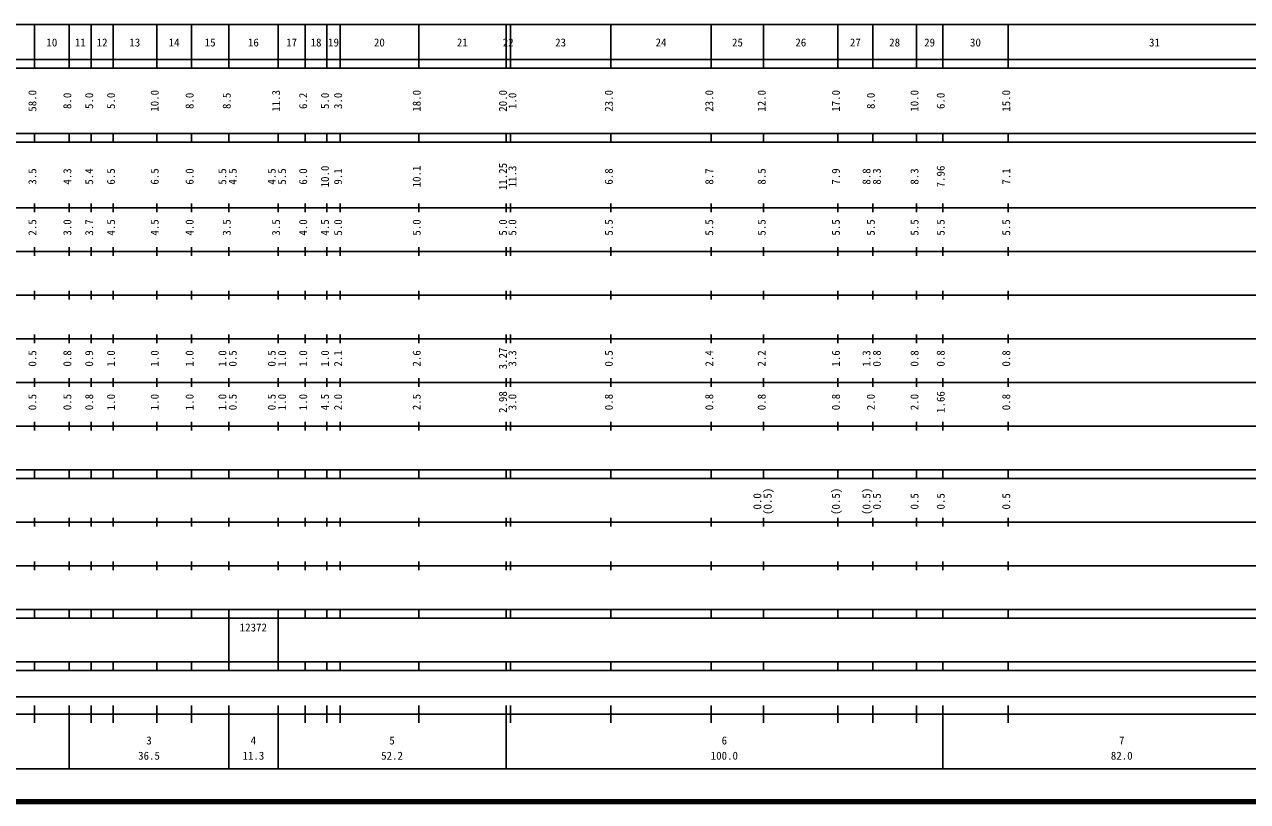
# Model space of a CAD drawing. Units: millimetres, scale not verified. Extents: x 40000 to 680000, y 20000 to 380000.
# Drawn here: x 257725 to 537807, y 20000 to 198000 of the extents above; entities that cross this region are included whole.
import ezdxf
from ezdxf.enums import TextEntityAlignment as Align

# ---------------------------------------------------------------- set-up
doc = ezdxf.new("R2010")
doc.units = ezdxf.units.MM
doc.header["$LTSCALE"] = 1000
doc.layers.add('M-TTL', color=2, linetype='Continuous', lineweight=140)
doc.layers.add('M-TTL-BAND', color=7, linetype='Continuous', lineweight=25)
doc.styles.add('ＭＳ ゴシック', font='')
doc.styles.get('ＭＳ ゴシック').set_extended_font_data('MS Gothic')

msp = doc.modelspace()

# ---------------------------------------------------------------- linework, layer by layer
at = {"layer": 'M-TTL'}
msp.add_line((40000, 20000), (680000, 20000), dxfattribs=at)
at = {"layer": 'M-TTL-BAND'}
for p, q in [((68000, 198000), (579000, 198000)), ((260000, 188000), (260000, 198000)), ((268000, 188000), (268000, 198000)), ((273000, 188000), (273000, 198000)), ((278000, 188000), (278000, 198000)), ((288000, 188000), (288000, 198000)), ((296000, 188000), (296000, 198000)), ((304500, 188000), (304500, 198000)), ((315800, 188000), (315800, 198000)), ((322000, 188000), (322000, 198000)), ((327000, 188000), (327000, 198000)), ((330000, 188000), (330000, 198000)), ((348000, 188000), (348000, 198000)), ((368000, 188000), (368000, 198000)), ((369000, 188000), (369000, 198000)), ((392000, 188000), (392000, 198000)), ((415000, 188000), (415000, 198000)), ((427000, 188000), (427000, 198000)), ((444000, 188000), (444000, 198000)), ((452000, 188000), (452000, 198000)), ((462000, 188000), (462000, 198000)), ((468000, 188000), (468000, 198000)), ((483000, 188000), (483000, 198000)), ((40000, 190000), (579000, 190000)), ((40000, 188000), (579000, 188000)), ((40000, 173000), (579000, 173000)), ((40000, 171000), (579000, 171000)), ((260000, 171000), (260000, 173000)), ((268000, 171000), (268000, 173000)), ((273000, 171000), (273000, 173000)), ((278000, 171000), (278000, 173000)), ((288000, 171000), (288000, 173000)), ((296000, 171000), (296000, 173000)), ((304500, 171000), (304500, 173000)), ((315800, 171000), (315800, 173000)), ((322000, 171000), (322000, 173000)), ((327000, 171000), (327000, 173000)), ((330000, 171000), (330000, 173000)), ((348000, 171000), (348000, 173000)), ((368000, 171000), (368000, 173000)), ((369000, 171000), (369000, 173000)), ((392000, 171000), (392000, 173000)), ((415000, 171000), (415000, 173000)), ((427000, 171000), (427000, 173000)), ((444000, 171000), (444000, 173000)), ((452000, 171000), (452000, 173000)), ((462000, 171000), (462000, 173000)), ((468000, 171000), (468000, 173000)), ((483000, 171000), (483000, 173000)), ((260000, 155000), (260000, 157000)), ((268000, 155000), (268000, 157000)), ((273000, 155000), (273000, 157000)), ((278000, 155000), (278000, 157000)), ((288000, 155000), (288000, 157000)), ((296000, 155000), (296000, 157000)), ((304500, 155000), (304500, 157000)), ((315800, 155000), (315800, 157000)), ((322000, 155000), (322000, 157000)), ((327000, 155000), (327000, 157000)), ((330000, 155000), (330000, 157000)), ((348000, 155000), (348000, 157000)), ((368000, 155000), (368000, 157000)), ((369000, 155000), (369000, 157000)), ((392000, 155000), (392000, 157000)), ((415000, 155000), (415000, 157000)), ((427000, 155000), (427000, 157000)), ((444000, 155000), (444000, 157000)), ((452000, 155000), (452000, 157000)), ((462000, 155000), (462000, 157000)), ((468000, 155000), (468000, 157000)), ((483000, 155000), (483000, 157000)), ((40000, 156000), (579000, 156000)), ((46000, 146000), (579000, 146000)), ((260000, 145000), (260000, 147000)), ((268000, 145000), (268000, 147000)), ((273000, 145000), (273000, 147000)), ((278000, 145000), (278000, 147000)), ((288000, 145000), (288000, 147000)), ((296000, 145000), (296000, 147000)), ((304500, 145000), (304500, 147000)), ((315800, 145000), (315800, 147000)), ((322000, 145000), (322000, 147000)), ((327000, 145000), (327000, 147000)), ((330000, 145000), (330000, 147000)), ((348000, 145000), (348000, 147000)), ((368000, 145000), (368000, 147000)), ((369000, 145000), (369000, 147000)), ((392000, 145000), (392000, 147000)), ((415000, 145000), (415000, 147000)), ((427000, 145000), (427000, 147000)), ((444000, 145000), (444000, 147000)), ((452000, 145000), (452000, 147000)), ((462000, 145000), (462000, 147000)), ((468000, 145000), (468000, 147000)), ((483000, 145000), (483000, 147000)), ((52000, 136000), (579000, 136000)), ((260000, 135000), (260000, 137000)), ((268000, 135000), (268000, 137000)), ((273000, 135000), (273000, 137000)), ((278000, 135000), (278000, 137000)), ((288000, 135000), (288000, 137000)), ((296000, 135000), (296000, 137000)), ((304500, 135000), (304500, 137000)), ((315800, 135000), (315800, 137000)), ((322000, 135000), (322000, 137000)), ((327000, 135000), (327000, 137000)), ((330000, 135000), (330000, 137000)), ((348000, 135000), (348000, 137000)), ((368000, 135000), (368000, 137000)), ((369000, 135000), (369000, 137000)), ((392000, 135000), (392000, 137000)), ((415000, 135000), (415000, 137000)), ((427000, 135000), (427000, 137000)), ((444000, 135000), (444000, 137000)), ((452000, 135000), (452000, 137000)), ((462000, 135000), (462000, 137000)), ((468000, 135000), (468000, 137000)), ((483000, 135000), (483000, 137000)), ((260000, 125000), (260000, 127000)), ((268000, 125000), (268000, 127000)), ((273000, 125000), (273000, 127000)), ((278000, 125000), (278000, 127000)), ((288000, 125000), (288000, 127000)), ((296000, 125000), (296000, 127000)), ((304500, 125000), (304500, 127000)), ((315800, 125000), (315800, 127000)), ((322000, 125000), (322000, 127000)), ((327000, 125000), (327000, 127000)), ((330000, 125000), (330000, 127000)), ((348000, 125000), (348000, 127000)), ((368000, 125000), (368000, 127000)), ((369000, 125000), (369000, 127000)), ((392000, 125000), (392000, 127000)), ((415000, 125000), (415000, 127000)), ((427000, 125000), (427000, 127000)), ((444000, 125000), (444000, 127000)), ((452000, 125000), (452000, 127000)), ((462000, 125000), (462000, 127000)), ((468000, 125000), (468000, 127000)), ((483000, 125000), (483000, 127000)), ((46000, 126000), (579000, 126000)), ((52000, 116000), (579000, 116000)), ((260000, 115000), (260000, 117000)), ((268000, 115000), (268000, 117000)), ((273000, 115000), (273000, 117000)), ((278000, 115000), (278000, 117000)), ((288000, 115000), (288000, 117000)), ((296000, 115000), (296000, 117000)), ((304500, 115000), (304500, 117000)), ((315800, 115000), (315800, 117000)), ((322000, 115000), (322000, 117000)), ((327000, 115000), (327000, 117000)), ((330000, 115000), (330000, 117000)), ((348000, 115000), (348000, 117000)), ((368000, 115000), (368000, 117000)), ((369000, 115000), (369000, 117000)), ((392000, 115000), (392000, 117000)), ((415000, 115000), (415000, 117000)), ((427000, 115000), (427000, 117000)), ((444000, 115000), (444000, 117000)), ((452000, 115000), (452000, 117000)), ((462000, 115000), (462000, 117000)), ((468000, 115000), (468000, 117000)), ((483000, 115000), (483000, 117000)), ((260000, 105000), (260000, 107000)), ((268000, 105000), (268000, 107000)), ((273000, 105000), (273000, 107000)), ((278000, 105000), (278000, 107000)), ((288000, 105000), (288000, 107000)), ((296000, 105000), (296000, 107000)), ((304500, 105000), (304500, 107000)), ((315800, 105000), (315800, 107000)), ((322000, 105000), (322000, 107000)), ((327000, 105000), (327000, 107000)), ((330000, 105000), (330000, 107000)), ((348000, 105000), (348000, 107000)), ((368000, 105000), (368000, 107000)), ((369000, 105000), (369000, 107000)), ((392000, 105000), (392000, 107000)), ((415000, 105000), (415000, 107000)), ((427000, 105000), (427000, 107000)), ((444000, 105000), (444000, 107000)), ((452000, 105000), (452000, 107000)), ((462000, 105000), (462000, 107000)), ((468000, 105000), (468000, 107000)), ((483000, 105000), (483000, 107000)), ((46000, 106000), (579000, 106000)), ((40000, 96000), (579000, 96000)), ((260000, 94000), (260000, 96000)), ((268000, 94000), (268000, 96000)), ((273000, 94000), (273000, 96000)), ((278000, 94000), (278000, 96000)), ((288000, 94000), (288000, 96000)), ((296000, 94000), (296000, 96000)), ((304500, 94000), (304500, 96000)), ((315800, 94000), (315800, 96000)), ((322000, 94000), (322000, 96000)), ((327000, 94000), (327000, 96000)), ((330000, 94000), (330000, 96000)), ((348000, 94000), (348000, 96000)), ((368000, 94000), (368000, 96000)), ((369000, 94000), (369000, 96000)), ((392000, 94000), (392000, 96000)), ((415000, 94000), (415000, 96000)), ((427000, 94000), (427000, 96000)), ((444000, 94000), (444000, 96000)), ((452000, 94000), (452000, 96000)), ((462000, 94000), (462000, 96000)), ((468000, 94000), (468000, 96000)), ((483000, 94000), (483000, 96000)), ((40000, 94000), (579000, 94000)), ((260000, 83000), (260000, 85000)), ((268000, 83000), (268000, 85000)), ((273000, 83000), (273000, 85000)), ((278000, 83000), (278000, 85000)), ((288000, 83000), (288000, 85000)), ((296000, 83000), (296000, 85000)), ((304500, 83000), (304500, 85000)), ((315800, 83000), (315800, 85000)), ((322000, 83000), (322000, 85000)), ((327000, 83000), (327000, 85000)), ((330000, 83000), (330000, 85000)), ((348000, 83000), (348000, 85000)), ((368000, 83000), (368000, 85000)), ((369000, 83000), (369000, 85000)), ((392000, 83000), (392000, 85000)), ((415000, 83000), (415000, 85000)), ((427000, 83000), (427000, 85000)), ((444000, 83000), (444000, 85000)), ((452000, 83000), (452000, 85000)), ((462000, 83000), (462000, 85000)), ((468000, 83000), (468000, 85000)), ((483000, 83000), (483000, 85000)), ((49000, 84000), (579000, 84000)), ((40000, 74000), (579000, 74000)), ((260000, 73000), (260000, 75000)), ((268000, 73000), (268000, 75000)), ((273000, 73000), (273000, 75000)), ((278000, 73000), (278000, 75000)), ((288000, 73000), (288000, 75000)), ((296000, 73000), (296000, 75000)), ((304500, 73000), (304500, 75000)), ((315800, 73000), (315800, 75000)), ((322000, 73000), (322000, 75000)), ((327000, 73000), (327000, 75000)), ((330000, 73000), (330000, 75000)), ((348000, 73000), (348000, 75000)), ((368000, 73000), (368000, 75000)), ((369000, 73000), (369000, 75000)), ((392000, 73000), (392000, 75000)), ((415000, 73000), (415000, 75000)), ((427000, 73000), (427000, 75000)), ((444000, 73000), (444000, 75000)), ((452000, 73000), (452000, 75000)), ((462000, 73000), (462000, 75000)), ((468000, 73000), (468000, 75000)), ((483000, 73000), (483000, 75000)), ((40000, 64000), (579000, 64000)), ((40000, 62000), (579000, 62000)), ((260000, 62000), (260000, 64000)), ((268000, 62000), (268000, 64000)), ((273000, 62000), (273000, 64000)), ((278000, 62000), (278000, 64000)), ((288000, 62000), (288000, 64000)), ((296000, 62000), (296000, 64000)), ((304500, 62000), (304500, 64000)), ((304500, 52000), (304500, 62000)), ((315800, 62000), (315800, 64000)), ((315800, 52000), (315800, 62000)), ((322000, 62000), (322000, 64000)), ((327000, 62000), (327000, 64000)), ((330000, 62000), (330000, 64000)), ((348000, 62000), (348000, 64000)), ((368000, 62000), (368000, 64000)), ((369000, 62000), (369000, 64000)), ((392000, 62000), (392000, 64000)), ((415000, 62000), (415000, 64000)), ((427000, 62000), (427000, 64000)), ((444000, 62000), (444000, 64000)), ((452000, 62000), (452000, 64000)), ((462000, 62000), (462000, 64000)), ((468000, 62000), (468000, 64000)), ((483000, 62000), (483000, 64000)), ((40000, 52000), (579000, 52000)), ((260000, 50000), (260000, 52000)), ((268000, 50000), (268000, 52000)), ((273000, 50000), (273000, 52000)), ((278000, 50000), (278000, 52000)), ((288000, 50000), (288000, 52000)), ((296000, 50000), (296000, 52000)), ((304500, 50000), (304500, 52000)), ((315800, 50000), (315800, 52000)), ((322000, 50000), (322000, 52000)), ((327000, 50000), (327000, 52000)), ((330000, 50000), (330000, 52000)), ((348000, 50000), (348000, 52000)), ((368000, 50000), (368000, 52000)), ((369000, 50000), (369000, 52000)), ((392000, 50000), (392000, 52000)), ((415000, 50000), (415000, 52000)), ((427000, 50000), (427000, 52000)), ((444000, 50000), (444000, 52000)), ((452000, 50000), (452000, 52000)), ((462000, 50000), (462000, 52000)), ((468000, 50000), (468000, 52000)), ((483000, 50000), (483000, 52000)), ((40000, 50000), (579000, 50000)), ((71000, 44000), (547000, 44000)), ((40000, 40000), (579000, 40000)), ((260000, 38000), (260000, 42000)), ((268000, 27500), (268000, 42000)), ((273000, 38000), (273000, 42000)), ((278000, 38000), (278000, 42000)), ((288000, 38000), (288000, 42000)), ((296000, 38000), (296000, 42000)), ((304500, 27500), (304500, 42000)), ((315800, 27500), (315800, 42000)), ((322000, 38000), (322000, 42000)), ((327000, 38000), (327000, 42000)), ((330000, 38000), (330000, 42000)), ((348000, 38000), (348000, 42000)), ((368000, 27500), (368000, 42000)), ((369000, 38000), (369000, 42000)), ((392000, 38000), (392000, 42000)), ((415000, 38000), (415000, 42000)), ((427000, 38000), (427000, 42000)), ((444000, 38000), (444000, 42000)), ((452000, 38000), (452000, 42000)), ((462000, 38000), (462000, 42000)), ((468000, 27500), (468000, 42000)), ((483000, 38000), (483000, 42000)), ((68000, 27500), (579000, 27500))]:
    msp.add_line(p, q, dxfattribs=at)

# ---------------------------------------------------------------- texts
at = {"layer": 'M-TTL-BAND', "style": 'ＭＳ ゴシック'}
for s, p in [('10', (264000, 192405)), ('11', (270500, 192405)), ('12', (275500, 192405)), ('13', (283000, 192405)), ('14', (292000, 192405)), ('15', (300250, 192405)), ('16', (310150, 192405)), ('17', (318900, 192405)), ('18', (324500, 192405)), ('19', (328500, 192405)), ('20', (339000, 192405)), ('21', (358000, 192405)), ('22', (368500, 192405)), ('23', (380500, 192405)), ('24', (403500, 192405)), ('25', (421000, 192405)), ('26', (435500, 192405)), ('27', (448000, 192405)), ('28', (457000, 192405)), ('29', (465000, 192405)), ('30', (475500, 192405)), ('31', (516500, 192405)), ('3', (286250, 32523)), ('4', (310150, 32523)), ('5', (341900, 32523)), ('6', (418000, 32523)), ('7', (509000, 32523)), ('36.5', (286250, 29033)), ('11.3', (310150, 29033)), ('52.2', (341900, 29033)), ('100.0', (418000, 29033)), ('82.0', (509000, 29033))]:
    msp.add_text(s, height=1833, dxfattribs=at).set_placement(p, align=Align.BOTTOM_CENTER)
for s, p in [('58.0', (261000, 180500)), ('8.0', (269000, 180500)), ('5.0', (274000, 180500)), ('5.0', (279000, 180500)), ('10.0', (289000, 180500)), ('8.0', (297000, 180500)), ('8.5', (305500, 180500)), ('11.3', (316800, 180500)), ('6.2', (323000, 180500)), ('5.0', (328000, 180500)), ('3.0', (331000, 180500)), ('18.0', (349000, 180500)), ('20.0', (368748, 180500)), ('1.0', (370914, 180500)), ('23.0', (393000, 180500)), ('23.0', (416000, 180500)), ('12.0', (428000, 180500)), ('17.0', (445000, 180500)), ('8.0', (453000, 180500)), ('10.0', (463000, 180500)), ('6.0', (469000, 180500)), ('15.0', (484000, 180500)), ('10.0', (328000, 163174)), ('10.1', (349000, 163174)), ('11.25', (368748, 163174)), ('11.3', (370914, 163174)), ('7.96', (469000, 163174)), ('3.5', (261000, 163174)), ('4.3', (269000, 163174)), ('5.4', (274000, 163174)), ('6.5', (279000, 163174)), ('6.5', (289000, 163174)), ('6.0', (297000, 163174)), ('5.5', (304500, 163174)), ('4.5', (306870, 163174)), ('4.5', (315800, 163174)), ('5.5', (318170, 163174)), ('6.0', (323000, 163174)), ('9.1', (331000, 163174)), ('6.8', (393000, 163174)), ('8.7', (416000, 163174)), ('8.5', (428000, 163174)), ('7.9', (445000, 163174)), ('8.8', (452000, 163174)), ('8.3', (454370, 163174)), ('8.3', (463000, 163174)), ('7.1', (484000, 163174)), ('2.5', (261000, 151500)), ('3.0', (269000, 151500)), ('3.7', (274000, 151500)), ('4.5', (279000, 151500)), ('4.5', (289000, 151500)), ('4.0', (297000, 151500)), ('3.5', (305500, 151500)), ('3.5', (316800, 151500)), ('4.0', (323000, 151500)), ('4.5', (328000, 151500)), ('5.0', (331000, 151500)), ('5.0', (349000, 151500)), ('5.0', (368748, 151500)), ('5.0', (370914, 151500)), ('5.5', (393000, 151500)), ('5.5', (416000, 151500)), ('5.5', (428000, 151500)), ('5.5', (445000, 151500)), ('5.5', (453000, 151500)), ('5.5', (463000, 151500)), ('5.5', (469000, 151500)), ('5.5', (484000, 151500)), ('0.8', (269000, 121500)), ('1.0', (279000, 121500)), ('1.0', (289000, 121500)), ('1.0', (297000, 121500)), ('1.0', (304500, 121500)), ('1.0', (318170, 121500)), ('1.0', (323000, 121500)), ('1.0', (328000, 121500)), ('2.1', (331000, 121500)), ('2.6', (349000, 121500)), ('3.27', (368748, 121500)), ('2.4', (416000, 121500)), ('2.2', (428000, 121500)), ('1.6', (445000, 121500)), ('0.8', (454370, 121500)), ('0.8', (463000, 121500)), ('0.8', (469000, 121500)), ('0.8', (484000, 121500)), ('0.5', (261000, 121500)), ('0.9', (274000, 121500)), ('0.5', (306870, 121500)), ('0.5', (315800, 121500)), ('3.3', (370914, 121500)), ('0.5', (393000, 121500)), ('1.3', (452000, 121500)), ('0.5', (261000, 111500)), ('0.5', (269000, 111500)), ('0.8', (274000, 111500)), ('1.0', (279000, 111500)), ('1.0', (289000, 111500)), ('1.0', (297000, 111500)), ('1.0', (304500, 111500)), ('0.5', (306870, 111500)), ('0.5', (315800, 111500)), ('1.0', (318170, 111500)), ('1.0', (323000, 111500)), ('4.5', (328000, 111500)), ('2.0', (331000, 111500)), ('2.5', (349000, 111500)), ('2.98', (368748, 111500)), ('3.0', (370914, 111500)), ('0.8', (393000, 111500)), ('0.8', (416000, 111500)), ('0.8', (428000, 111500)), ('0.8', (445000, 111500)), ('2.0', (453000, 111500)), ('2.0', (463000, 111500)), ('1.66', (469000, 111500)), ('0.8', (484000, 111500)), ('0.0', (427000, 88764)), ('(0.5)', (429370, 88764)), ('(0.5)', (445000, 88764)), ('(0.5)', (452000, 88764)), ('0.5', (454370, 88764)), ('0.5', (463000, 88764)), ('0.5', (469000, 88764)), ('0.5', (484000, 88764))]:
    msp.add_text(s, height=1833, rotation=90, dxfattribs=at).set_placement(p, align=Align.BOTTOM_CENTER)
msp.add_text('12372', height=1833, dxfattribs=at).set_placement((307025, 58405), align=Align.BOTTOM_LEFT)

doc.saveas('drawing.dxf')
